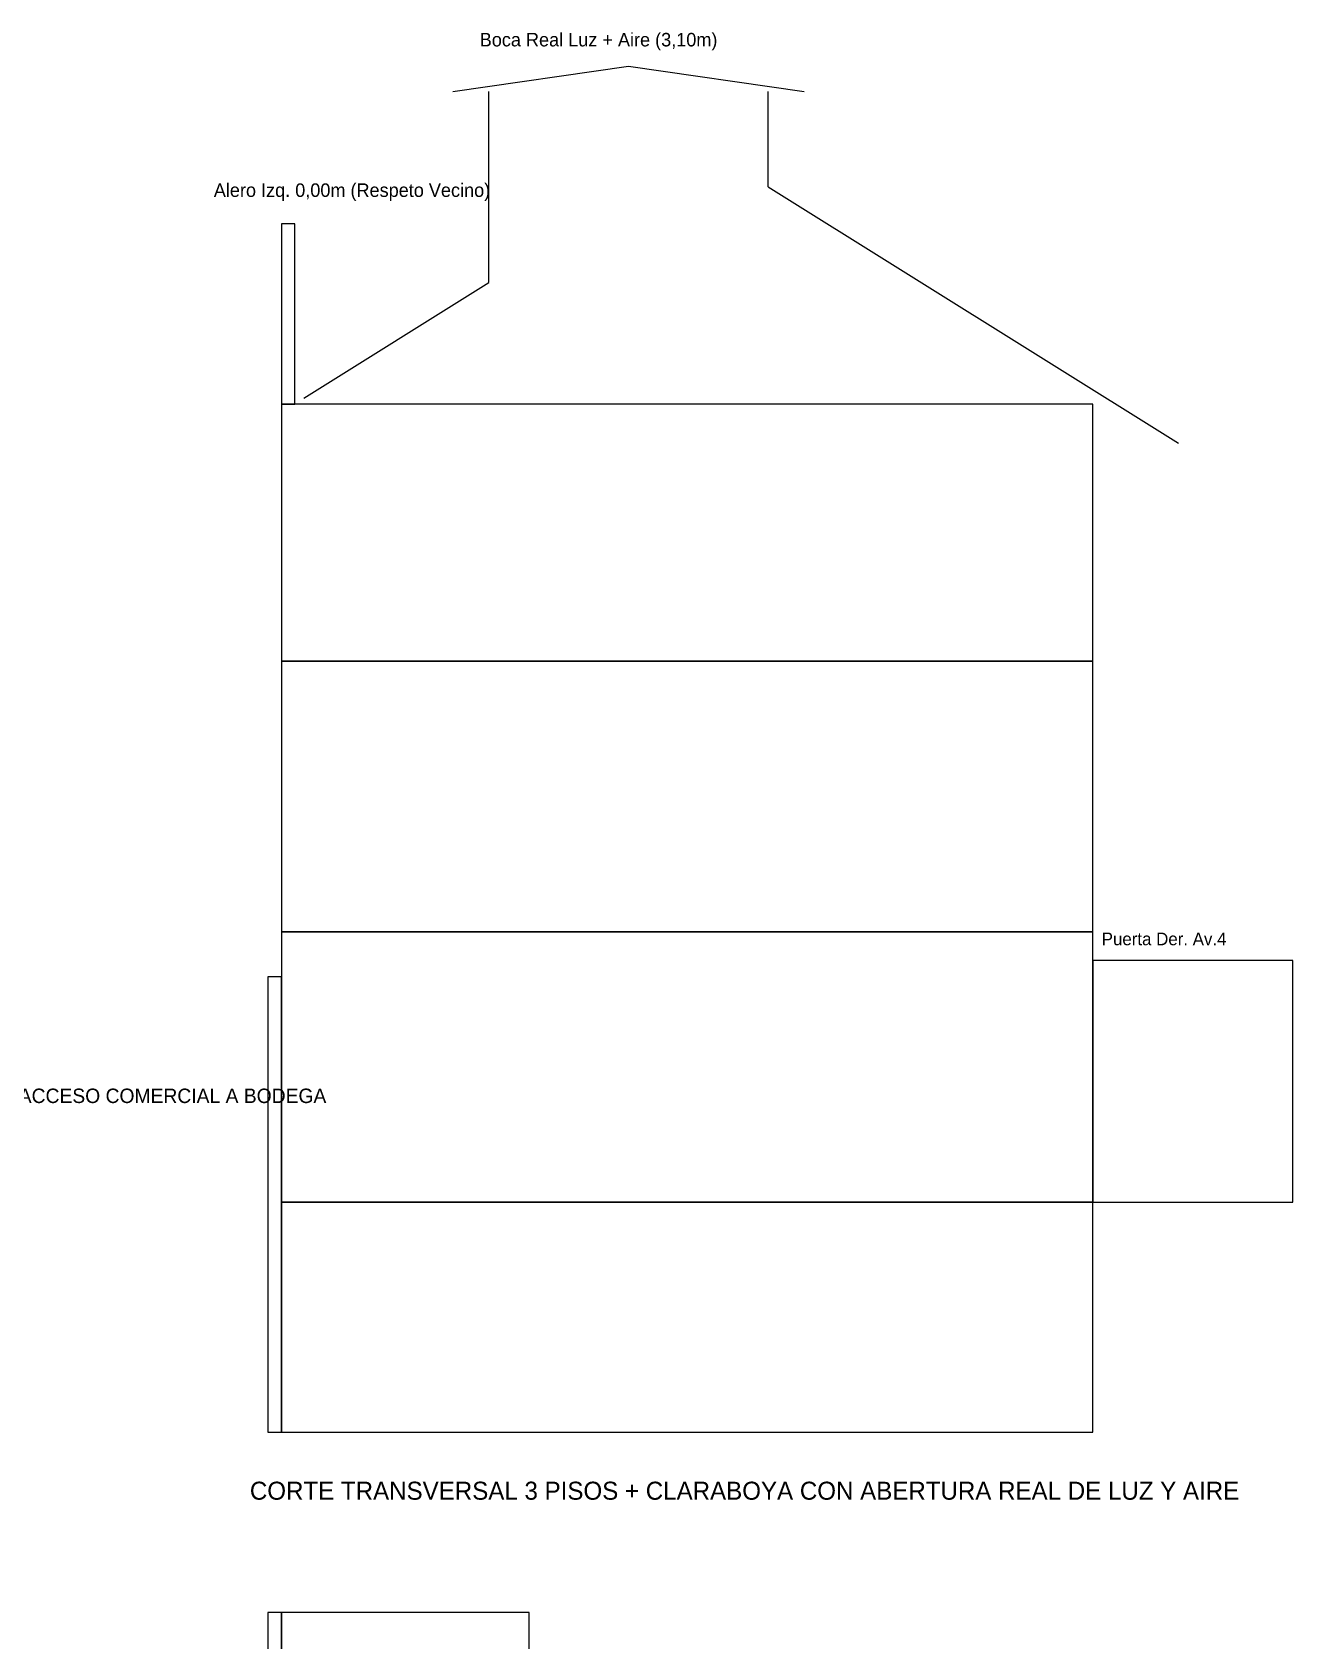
# Model space of a CAD drawing. Header units: metres. Extents: x -1 to 116, y -1 to 42.
# Drawn here: x 13.38 to 27.37, y 18.13 to 35.98 of the extents above; entities that cross this region are included whole.
import ezdxf

# ---------------------------------------------------------------- set-up
doc = ezdxf.new("R2010")
doc.units = ezdxf.units.M
for name, color, linetype in [('FACHADAS_2D', 4, 'CONTINUOUS'), ('PLANTA_TANQUES_2000L_2D', 8, 'CONTINUOUS'), ('ROTULOS_TEXTO', 2, 'CONTINUOUS')]:
    doc.layers.add(name, color=color, linetype=linetype)

msp = doc.modelspace()

# ---------------------------------------------------------------- linework, layer by layer
at = {"layer": 'FACHADAS_2D', "color": 9}
for p, q in [((18.05, 35.3194), (20, 35.5994)), ((20, 35.5994), (21.95, 35.3194)), ((21.55, 34.262), (26.1, 31.4189)), ((16.4, 31.9188), (18.45, 33.1997))]:
    msp.add_line(p, q, dxfattribs=at)
at = {"layer": 'FACHADAS_2D', "color": 4}
for p, q in [((18.45, 33.1997), (18.45, 35.3194)), ((21.55, 34.262), (21.55, 35.3194)), ((25.15, 23), (16.15, 23)), ((16.15, 23), (16.15, 20.45)), ((25.15, 20.45), (25.15, 23)), ((16.15, 20.45), (25.15, 20.45))]:
    msp.add_line(p, q, dxfattribs=at)
at = {"layer": 'FACHADAS_2D', "color": 34}
for p, q in [((16.3, 33.85), (16.15, 33.85)), ((16.15, 33.85), (16.15, 31.85)), ((16.3, 31.85), (16.3, 33.85)), ((16.15, 31.85), (16.3, 31.85)), ((25.15, 29), (16.15, 29)), ((16.15, 29), (16.15, 26)), ((25.15, 26), (25.15, 29)), ((16.15, 26), (25.15, 26))]:
    msp.add_line(p, q, dxfattribs=at)
at = {"layer": 'FACHADAS_2D', "color": 5}
for p, q in [((25.15, 31.85), (16.15, 31.85)), ((16.15, 31.85), (16.15, 29)), ((25.15, 29), (25.15, 31.85)), ((16.15, 29), (25.15, 29))]:
    msp.add_line(p, q, dxfattribs=at)
at = {"layer": 'FACHADAS_2D', "color": 7}
for p, q in [((25.15, 26), (16.15, 26)), ((16.15, 26), (16.15, 23)), ((25.15, 23), (25.15, 26)), ((16.15, 23), (25.15, 23))]:
    msp.add_line(p, q, dxfattribs=at)
at = {"layer": 'FACHADAS_2D', "color": 8}
for p, q in [((27.37, 25.68), (25.15, 25.68)), ((25.15, 25.68), (25.15, 23)), ((27.37, 23), (27.37, 25.68)), ((16.15, 25.5), (16, 25.5)), ((16, 25.5), (16, 20.45)), ((16.15, 20.45), (16.15, 25.5)), ((25.15, 23), (27.37, 23)), ((16, 20.45), (16.15, 20.45))]:
    msp.add_line(p, q, dxfattribs=at)
at = {"layer": 'PLANTA_TANQUES_2000L_2D', "color": 8}
for p, q in [((16.15, 18.45), (16, 18.45)), ((16, 18.45), (16, 14)), ((16.15, 14), (16.15, 18.45))]:
    msp.add_line(p, q, dxfattribs=at)
at = {"layer": 'PLANTA_TANQUES_2000L_2D', "color": 34}
for p, q in [((18.9, 18.45), (16.15, 18.45)), ((16.15, 18.45), (16.15, 14)), ((18.9, 14), (18.9, 18.45))]:
    msp.add_line(p, q, dxfattribs=at)

# ---------------------------------------------------------------- texts
at = {"layer": 'FACHADAS_2D', "color": 4}
msp.add_text('Boca Real Luz + Aire (3,10m)', height=0.15, dxfattribs=at).set_placement((18.35, 35.8194))
at = {"layer": 'FACHADAS_2D', "color": 1}
for s, height, p in [('Alero Izq. 0,00m (Respeto Vecino)', 0.15, (15.4, 34.15)), ('Puerta Der. Av.4', 0.14, (25.25, 25.85))]:
    msp.add_text(s, height=height, dxfattribs=at).set_placement(p)
at = {"layer": 'FACHADAS_2D', "color": 2}
msp.add_text('CORTE TRANSVERSAL 3 PISOS + CLARABOYA CON ABERTURA REAL DE LUZ Y AIRE', height=0.2, dxfattribs=at).set_placement((15.8, 19.7))
at = {"layer": 'ROTULOS_TEXTO', "color": 2}
msp.add_text('PB: PORTON DERECHO AV.4 -> UNICO ACCESO COMERCIAL A BODEGA', height=0.16, dxfattribs=at).set_placement((9.2, 24.1, 0.05))

doc.saveas('drawing.dxf')
